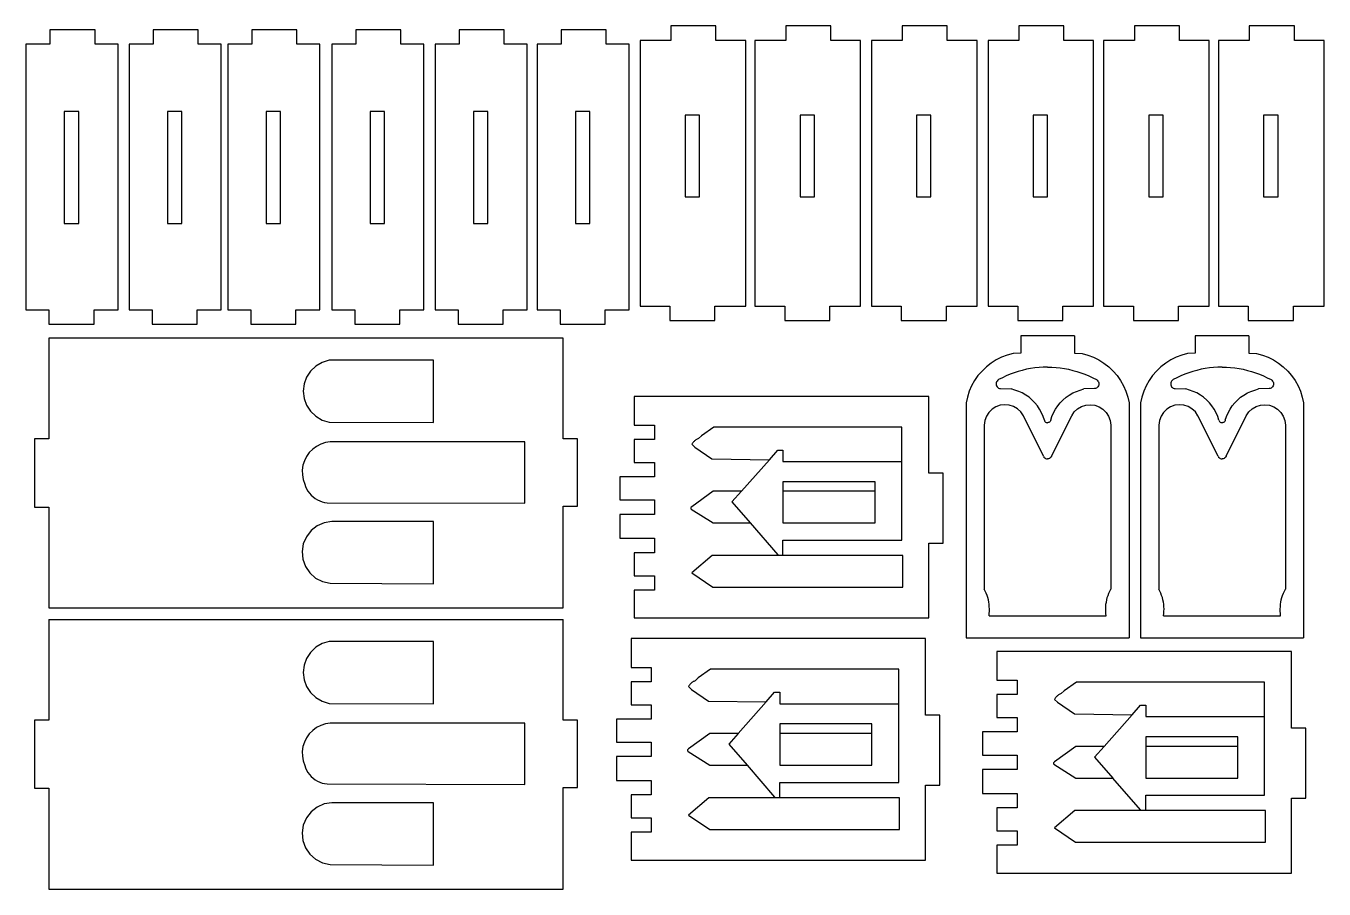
# Model space of a CAD drawing. Extents: x -3998 to 3998, y -3549 to 3549.
# Drawn here: x -3962 to -2608, y 145 to 1045 of the extents above; entities that cross this region are included whole.
import ezdxf

# ---------------------------------------------------------------- set-up
doc = ezdxf.new("R2010")
doc.units = 0
doc.header["$MEASUREMENT"] = 0
doc.layers.get('0').update_dxf_attribs({"linetype": 'CONTINUOUS'})

msp = doc.modelspace()

# ---------------------------------------------------------------- linework, layer by layer
for p, q in [((-3242.3, 1044.9), (-3289.3, 1044.9)), ((-3289.3, 1044.9), (-3289.3, 1029.9)), ((-3242.3, 1029.9), (-3242.3, 1044.9)), ((-3122.6, 1044.9), (-3169.6, 1044.9)), ((-3169.6, 1044.9), (-3169.6, 1029.9)), ((-3122.6, 1029.9), (-3122.6, 1044.9)), ((-3001.1, 1044.9), (-3048.1, 1044.9)), ((-3048.1, 1044.9), (-3048.1, 1029.9)), ((-3001.1, 1029.9), (-3001.1, 1044.9)), ((-2879.6, 1044.9), (-2926.6, 1044.9)), ((-2926.6, 1044.9), (-2926.6, 1029.9)), ((-2879.6, 1029.9), (-2879.6, 1044.9)), ((-2759.1, 1044.9), (-2806.1, 1044.9)), ((-2806.1, 1044.9), (-2806.1, 1029.9)), ((-2759.1, 1029.9), (-2759.1, 1044.9)), ((-2639.3, 1044.9), (-2686.3, 1044.9)), ((-2686.3, 1044.9), (-2686.3, 1029.9)), ((-2639.3, 1029.9), (-2639.3, 1044.9)), ((-3936.6, 1040.9), (-3936.6, 1025.9)), ((-3889.6, 1040.9), (-3936.6, 1040.9)), ((-3889.6, 1025.9), (-3889.6, 1040.9)), ((-3829.1, 1040.9), (-3829.1, 1025.9)), ((-3782.1, 1040.9), (-3829.1, 1040.9)), ((-3782.1, 1025.9), (-3782.1, 1040.9)), ((-3726.1, 1040.9), (-3726.1, 1025.9)), ((-3679.1, 1040.9), (-3726.1, 1040.9)), ((-3679.1, 1025.9), (-3679.1, 1040.9)), ((-3617.8, 1040.9), (-3617.8, 1025.9)), ((-3570.8, 1040.9), (-3617.8, 1040.9)), ((-3570.8, 1025.9), (-3570.8, 1040.9)), ((-3510.1, 1040.9), (-3510.1, 1025.9)), ((-3463.1, 1040.9), (-3510.1, 1040.9)), ((-3463.1, 1025.9), (-3463.1, 1040.9)), ((-3403.8, 1040.9), (-3403.8, 1025.9)), ((-3356.8, 1040.9), (-3403.8, 1040.9)), ((-3356.8, 1025.9), (-3356.8, 1040.9)), ((-3321.3, 1029.9), (-3321.3, 752.9)), ((-3289.3, 1029.9), (-3321.3, 1029.9)), ((-3211.3, 1029.9), (-3242.3, 1029.9)), ((-3211.3, 752.9), (-3211.3, 1029.9)), ((-3201.6, 1029.9), (-3201.6, 752.9)), ((-3169.6, 1029.9), (-3201.6, 1029.9)), ((-3091.6, 1029.9), (-3122.6, 1029.9)), ((-3091.6, 752.9), (-3091.6, 1029.9)), ((-3080.1, 1029.9), (-3080.1, 752.9)), ((-3048.1, 1029.9), (-3080.1, 1029.9)), ((-2970.1, 1029.9), (-3001.1, 1029.9)), ((-2970.1, 752.9), (-2970.1, 1029.9)), ((-2958.6, 1029.9), (-2958.6, 752.9)), ((-2926.6, 1029.9), (-2958.6, 1029.9)), ((-2848.6, 1029.9), (-2879.6, 1029.9)), ((-2848.6, 752.9), (-2848.6, 1029.9)), ((-2838.1, 1029.9), (-2838.1, 752.9)), ((-2806.1, 1029.9), (-2838.1, 1029.9)), ((-2728.1, 1029.9), (-2759.1, 1029.9)), ((-2728.1, 752.9), (-2728.1, 1029.9)), ((-2718.3, 1029.9), (-2718.3, 752.9)), ((-2686.3, 1029.9), (-2718.3, 1029.9)), ((-2608.3, 1029.9), (-2639.3, 1029.9)), ((-2608.3, 752.9), (-2608.3, 1029.9)), ((-3961.6, 1025.9), (-3961.6, 748.9)), ((-3936.6, 1025.9), (-3961.6, 1025.9)), ((-3865.6, 1025.9), (-3889.6, 1025.9)), ((-3865.6, 748.9), (-3865.6, 1025.9)), ((-3854.1, 1025.9), (-3854.1, 748.9)), ((-3829.1, 1025.9), (-3854.1, 1025.9)), ((-3758.1, 1025.9), (-3782.1, 1025.9)), ((-3758.1, 748.9), (-3758.1, 1025.9)), ((-3751.1, 1025.9), (-3751.1, 748.9)), ((-3726.1, 1025.9), (-3751.1, 1025.9)), ((-3655.1, 1025.9), (-3679.1, 1025.9)), ((-3655.1, 748.9), (-3655.1, 1025.9)), ((-3642.8, 1025.9), (-3642.8, 748.9)), ((-3617.8, 1025.9), (-3642.8, 1025.9)), ((-3546.8, 1025.9), (-3570.8, 1025.9)), ((-3546.8, 748.9), (-3546.8, 1025.9)), ((-3535.1, 1025.9), (-3535.1, 748.9)), ((-3510.1, 1025.9), (-3535.1, 1025.9)), ((-3439.1, 1025.9), (-3463.1, 1025.9)), ((-3439.1, 748.9), (-3439.1, 1025.9)), ((-3428.8, 1025.9), (-3428.8, 748.9)), ((-3403.8, 1025.9), (-3428.8, 1025.9)), ((-3332.8, 1025.9), (-3356.8, 1025.9)), ((-3332.8, 748.9), (-3332.8, 1025.9)), ((-3906.6, 955.9), (-3921.6, 955.9)), ((-3921.6, 955.9), (-3921.6, 838.9)), ((-3906.6, 838.9), (-3906.6, 955.9)), ((-3799.1, 955.9), (-3814.1, 955.9)), ((-3814.1, 955.9), (-3814.1, 838.9)), ((-3799.1, 838.9), (-3799.1, 955.9)), ((-3696.1, 955.9), (-3711.1, 955.9)), ((-3711.1, 955.9), (-3711.1, 838.9)), ((-3696.1, 838.9), (-3696.1, 955.9)), ((-3587.8, 955.9), (-3602.8, 955.9)), ((-3602.8, 955.9), (-3602.8, 838.9)), ((-3587.8, 838.9), (-3587.8, 955.9)), ((-3480.1, 955.9), (-3495.1, 955.9)), ((-3495.1, 955.9), (-3495.1, 838.9)), ((-3480.1, 838.9), (-3480.1, 955.9)), ((-3373.8, 955.9), (-3388.8, 955.9)), ((-3388.8, 955.9), (-3388.8, 838.9)), ((-3373.8, 838.9), (-3373.8, 955.9)), ((-3274.3, 951.9), (-3274.3, 866.9)), ((-3259.3, 951.9), (-3274.3, 951.9)), ((-3259.3, 866.9), (-3259.3, 951.9)), ((-3154.6, 951.9), (-3154.6, 866.9)), ((-3139.6, 951.9), (-3154.6, 951.9)), ((-3139.6, 866.9), (-3139.6, 951.9)), ((-3033.1, 951.9), (-3033.1, 866.9)), ((-3018.1, 951.9), (-3033.1, 951.9)), ((-3018.1, 866.9), (-3018.1, 951.9)), ((-2911.6, 951.9), (-2911.6, 866.9)), ((-2896.6, 951.9), (-2911.6, 951.9)), ((-2896.6, 866.9), (-2896.6, 951.9)), ((-2791.1, 951.9), (-2791.1, 866.9)), ((-2776.1, 951.9), (-2791.1, 951.9)), ((-2776.1, 866.9), (-2776.1, 951.9)), ((-2671.3, 951.9), (-2671.3, 866.9)), ((-2656.3, 951.9), (-2671.3, 951.9)), ((-2656.3, 866.9), (-2656.3, 951.9)), ((-3274.3, 866.9), (-3259.3, 866.9)), ((-3154.6, 866.9), (-3139.6, 866.9)), ((-3033.1, 866.9), (-3018.1, 866.9)), ((-2911.6, 866.9), (-2896.6, 866.9)), ((-2791.1, 866.9), (-2776.1, 866.9)), ((-2671.3, 866.9), (-2656.3, 866.9)), ((-3921.6, 838.9), (-3906.6, 838.9)), ((-3814.1, 838.9), (-3799.1, 838.9)), ((-3711.1, 838.9), (-3696.1, 838.9)), ((-3602.8, 838.9), (-3587.8, 838.9)), ((-3495.1, 838.9), (-3480.1, 838.9)), ((-3388.8, 838.9), (-3373.8, 838.9)), ((-3961.6, 748.9), (-3937.6, 748.9)), ((-3937.6, 748.9), (-3937.6, 733.9)), ((-3890.6, 733.9), (-3890.6, 748.9)), ((-3890.6, 748.9), (-3865.6, 748.9)), ((-3854.1, 748.9), (-3830.1, 748.9)), ((-3830.1, 748.9), (-3830.1, 733.9)), ((-3783.1, 733.9), (-3783.1, 748.9)), ((-3783.1, 748.9), (-3758.1, 748.9)), ((-3751.1, 748.9), (-3727.1, 748.9)), ((-3727.1, 748.9), (-3727.1, 733.9)), ((-3680.1, 733.9), (-3680.1, 748.9)), ((-3680.1, 748.9), (-3655.1, 748.9)), ((-3642.8, 748.9), (-3618.8, 748.9)), ((-3618.8, 748.9), (-3618.8, 733.9)), ((-3571.8, 733.9), (-3571.8, 748.9)), ((-3571.8, 748.9), (-3546.8, 748.9)), ((-3535.1, 748.9), (-3511.1, 748.9)), ((-3511.1, 748.9), (-3511.1, 733.9)), ((-3464.1, 733.9), (-3464.1, 748.9)), ((-3464.1, 748.9), (-3439.1, 748.9)), ((-3428.8, 748.9), (-3404.8, 748.9)), ((-3404.8, 748.9), (-3404.8, 733.9)), ((-3357.8, 733.9), (-3357.8, 748.9)), ((-3357.8, 748.9), (-3332.8, 748.9)), ((-3321.3, 752.9), (-3290.3, 752.9)), ((-3290.3, 752.9), (-3290.3, 737.9)), ((-3243.3, 752.9), (-3211.3, 752.9)), ((-3243.3, 737.9), (-3243.3, 752.9)), ((-3201.6, 752.9), (-3170.6, 752.9)), ((-3170.6, 752.9), (-3170.6, 737.9)), ((-3123.6, 752.9), (-3091.6, 752.9)), ((-3123.6, 737.9), (-3123.6, 752.9)), ((-3080.1, 752.9), (-3049.1, 752.9)), ((-3049.1, 752.9), (-3049.1, 737.9)), ((-3002.1, 752.9), (-2970.1, 752.9)), ((-3002.1, 737.9), (-3002.1, 752.9)), ((-2958.6, 752.9), (-2927.6, 752.9)), ((-2927.6, 752.9), (-2927.6, 737.9)), ((-2880.6, 752.9), (-2848.6, 752.9)), ((-2880.6, 737.9), (-2880.6, 752.9)), ((-2838.1, 752.9), (-2807.1, 752.9)), ((-2807.1, 752.9), (-2807.1, 737.9)), ((-2760.1, 752.9), (-2728.1, 752.9)), ((-2760.1, 737.9), (-2760.1, 752.9)), ((-2718.3, 752.9), (-2687.3, 752.9)), ((-2687.3, 752.9), (-2687.3, 737.9)), ((-2640.3, 752.9), (-2608.3, 752.9)), ((-2640.3, 737.9), (-2640.3, 752.9)), ((-3937.6, 733.9), (-3890.6, 733.9)), ((-3830.1, 733.9), (-3783.1, 733.9)), ((-3727.1, 733.9), (-3680.1, 733.9)), ((-3618.8, 733.9), (-3571.8, 733.9)), ((-3511.1, 733.9), (-3464.1, 733.9)), ((-3404.8, 733.9), (-3357.8, 733.9)), ((-3290.3, 737.9), (-3243.3, 737.9)), ((-3170.6, 737.9), (-3123.6, 737.9)), ((-3049.1, 737.9), (-3002.1, 737.9)), ((-2927.6, 737.9), (-2880.6, 737.9)), ((-2807.1, 737.9), (-2760.1, 737.9)), ((-2687.3, 737.9), (-2640.3, 737.9)), ((-3937.6, 719.4), (-3937.6, 614.4)), ((-3401.6, 719.4), (-3937.6, 719.4)), ((-3401.6, 614.4), (-3401.6, 719.4)), ((-2924.6, 721.9), (-2924.6, 703.9)), ((-2868.6, 721.9), (-2924.6, 721.9)), ((-2868.6, 721.9), (-2868.6, 703.9)), ((-2742.6, 721.9), (-2742.6, 703.9)), ((-2686.6, 721.9), (-2742.6, 721.9)), ((-2686.6, 721.9), (-2686.6, 703.9)), ((-2924.6, 703.9), (-2932.6, 703.5)), ((-2868.6, 703.9), (-2860.6, 703.5)), ((-2742.6, 703.9), (-2750.6, 703.5)), ((-2686.6, 703.9), (-2678.6, 703.5)), ((-3659.4, 690.4), (-3664.9, 685.2)), ((-3652.9, 694.2), (-3659.4, 690.4)), ((-3645.6, 696.4), (-3652.9, 694.2)), ((-3536.6, 696.4), (-3645.6, 696.4)), ((-3536.6, 631.4), (-3536.6, 696.4)), ((-2955.4, 693.4), (-2960.4, 689.5)), ((-2950.1, 696.8), (-2955.4, 693.4)), ((-2944.5, 699.6), (-2950.1, 696.8)), ((-2938.6, 701.8), (-2944.5, 699.6)), ((-2932.6, 703.5), (-2938.6, 701.8)), ((-2860.6, 703.5), (-2854.6, 701.8)), ((-2854.6, 701.8), (-2848.7, 699.6)), ((-2848.7, 699.6), (-2843.1, 696.8)), ((-2843.1, 696.8), (-2837.8, 693.4)), ((-2837.8, 693.4), (-2832.8, 689.5)), ((-2773.4, 693.4), (-2778.4, 689.5)), ((-2768.1, 696.8), (-2773.4, 693.4)), ((-2762.5, 699.6), (-2768.1, 696.8)), ((-2756.6, 701.8), (-2762.5, 699.6)), ((-2750.6, 703.5), (-2756.6, 701.8)), ((-2678.6, 703.5), (-2672.6, 701.8)), ((-2672.6, 701.8), (-2666.7, 699.6)), ((-2666.7, 699.6), (-2661.1, 696.8)), ((-2661.1, 696.8), (-2655.8, 693.4)), ((-2655.8, 693.4), (-2650.8, 689.5)), ((-3669.1, 678.8), (-3671.6, 671.7)), ((-3664.9, 685.2), (-3669.1, 678.8)), ((-2969.1, 680.4), (-2972.7, 675.3)), ((-2964.9, 685.2), (-2969.1, 680.4)), ((-2960.4, 689.5), (-2964.9, 685.2)), ((-2943.7, 678.2), (-2947.6, 676.2)), ((-2939.7, 680.1), (-2943.7, 678.2)), ((-2935.6, 681.8), (-2939.7, 680.1)), ((-2931.4, 683.4), (-2935.6, 681.8)), ((-2927.2, 684.8), (-2931.4, 683.4)), ((-2922.9, 685.9), (-2927.2, 684.8)), ((-2918.6, 687), (-2922.9, 685.9)), ((-2914.3, 687.8), (-2918.6, 687)), ((-2909.9, 688.4), (-2914.3, 687.8)), ((-2905.5, 688.9), (-2909.9, 688.4)), ((-2901, 689.2), (-2905.5, 688.9)), ((-2896.6, 689.3), (-2901, 689.2)), ((-2896.6, 689.3), (-2892.2, 689.2)), ((-2892.2, 689.2), (-2887.7, 688.9)), ((-2887.7, 688.9), (-2883.3, 688.4)), ((-2883.3, 688.4), (-2878.9, 687.8)), ((-2878.9, 687.8), (-2874.6, 687)), ((-2874.6, 687), (-2870.3, 685.9)), ((-2870.3, 685.9), (-2866, 684.8)), ((-2866, 684.8), (-2861.8, 683.4)), ((-2861.8, 683.4), (-2857.6, 681.8)), ((-2857.6, 681.8), (-2853.5, 680.1)), ((-2853.5, 680.1), (-2849.5, 678.2)), ((-2849.5, 678.2), (-2845.6, 676.2)), ((-2832.8, 689.5), (-2828.2, 685.2)), ((-2828.2, 685.2), (-2824.1, 680.4)), ((-2824.1, 680.4), (-2820.5, 675.3)), ((-2787.1, 680.4), (-2790.7, 675.3)), ((-2782.9, 685.2), (-2787.1, 680.4)), ((-2778.4, 689.5), (-2782.9, 685.2)), ((-2761.7, 678.2), (-2765.6, 676.2)), ((-2757.7, 680.1), (-2761.7, 678.2)), ((-2753.6, 681.8), (-2757.7, 680.1)), ((-2749.4, 683.4), (-2753.6, 681.8)), ((-2745.2, 684.8), (-2749.4, 683.4)), ((-2740.9, 685.9), (-2745.2, 684.8)), ((-2736.6, 687), (-2740.9, 685.9)), ((-2732.3, 687.8), (-2736.6, 687)), ((-2727.9, 688.4), (-2732.3, 687.8)), ((-2723.5, 688.9), (-2727.9, 688.4)), ((-2719, 689.2), (-2723.5, 688.9)), ((-2714.6, 689.3), (-2719, 689.2)), ((-2714.6, 689.3), (-2710.2, 689.2)), ((-2710.2, 689.2), (-2705.7, 688.9)), ((-2705.7, 688.9), (-2701.3, 688.4)), ((-2701.3, 688.4), (-2696.9, 687.8)), ((-2696.9, 687.8), (-2692.6, 687)), ((-2692.6, 687), (-2688.3, 685.9)), ((-2688.3, 685.9), (-2684, 684.8)), ((-2684, 684.8), (-2679.8, 683.4)), ((-2679.8, 683.4), (-2675.6, 681.8)), ((-2675.6, 681.8), (-2671.5, 680.1)), ((-2671.5, 680.1), (-2667.5, 678.2)), ((-2667.5, 678.2), (-2663.6, 676.2)), ((-2650.8, 689.5), (-2646.2, 685.2)), ((-2646.2, 685.2), (-2642.1, 680.4)), ((-2642.1, 680.4), (-2638.5, 675.3)), ((-3671.6, 671.7), (-3672.5, 664.2)), ((-3672.5, 664.2), (-3671.6, 656.6)), ((-2978.3, 664.1), (-2980.2, 658.1)), ((-2975.8, 669.8), (-2978.3, 664.1)), ((-2972.7, 675.3), (-2975.8, 669.8)), ((-2950.1, 672.9), (-2950.2, 671.9)), ((-2950.2, 671.9), (-2950.1, 670.8)), ((-2949.7, 673.9), (-2950.1, 672.9)), ((-2950.1, 670.8), (-2949.7, 669.8)), ((-2949.2, 674.8), (-2949.7, 673.9)), ((-2949.7, 669.8), (-2949.2, 668.9)), ((-2948.5, 675.6), (-2949.2, 674.8)), ((-2949.2, 668.9), (-2948.5, 668.1)), ((-2947.6, 676.2), (-2948.5, 675.6)), ((-2948.5, 668.1), (-2947.6, 667.5)), ((-2947.6, 667.5), (-2946.6, 667.1)), ((-2946.6, 667.1), (-2945.6, 666.9)), ((-2945.6, 666.9), (-2934.6, 666.5)), ((-2930.6, 665.4), (-2934.6, 666.5)), ((-2926.7, 664), (-2930.6, 665.4)), ((-2922.9, 662.3), (-2926.7, 664)), ((-2870.3, 662.3), (-2866.5, 664)), ((-2866.5, 664), (-2862.6, 665.4)), ((-2862.6, 665.4), (-2858.6, 666.5)), ((-2847.6, 666.9), (-2858.6, 666.5)), ((-2846.6, 667.1), (-2847.6, 666.9)), ((-2845.6, 667.5), (-2846.6, 667.1)), ((-2845.6, 676.2), (-2844.7, 675.6)), ((-2844.7, 668.1), (-2845.6, 667.5)), ((-2844.7, 675.6), (-2844, 674.8)), ((-2844, 668.9), (-2844.7, 668.1)), ((-2844, 674.8), (-2843.5, 673.9)), ((-2843.5, 669.8), (-2844, 668.9)), ((-2843.5, 673.9), (-2843.1, 672.9)), ((-2843.1, 670.8), (-2843.5, 669.8)), ((-2843.1, 672.9), (-2843, 671.9)), ((-2843, 671.9), (-2843.1, 670.8)), ((-2820.5, 675.3), (-2817.4, 669.8)), ((-2817.4, 669.8), (-2814.9, 664.1)), ((-2814.9, 664.1), (-2813, 658.1)), ((-2796.3, 664.1), (-2798.2, 658.1)), ((-2793.8, 669.8), (-2796.3, 664.1)), ((-2790.7, 675.3), (-2793.8, 669.8)), ((-2768.1, 672.9), (-2768.2, 671.9)), ((-2768.2, 671.9), (-2768.1, 670.8)), ((-2767.7, 673.9), (-2768.1, 672.9)), ((-2768.1, 670.8), (-2767.7, 669.8)), ((-2767.2, 674.8), (-2767.7, 673.9)), ((-2767.7, 669.8), (-2767.2, 668.9)), ((-2766.5, 675.6), (-2767.2, 674.8)), ((-2767.2, 668.9), (-2766.5, 668.1)), ((-2765.6, 676.2), (-2766.5, 675.6)), ((-2766.5, 668.1), (-2765.6, 667.5)), ((-2765.6, 667.5), (-2764.6, 667.1)), ((-2764.6, 667.1), (-2763.6, 666.9)), ((-2763.6, 666.9), (-2752.6, 666.5)), ((-2748.6, 665.4), (-2752.6, 666.5)), ((-2744.7, 664), (-2748.6, 665.4)), ((-2740.9, 662.3), (-2744.7, 664)), ((-2688.3, 662.3), (-2684.5, 664)), ((-2684.5, 664), (-2680.6, 665.4)), ((-2680.6, 665.4), (-2676.6, 666.5)), ((-2665.6, 666.9), (-2676.6, 666.5)), ((-2664.6, 667.1), (-2665.6, 666.9)), ((-2663.6, 667.5), (-2664.6, 667.1)), ((-2663.6, 676.2), (-2662.7, 675.6)), ((-2662.7, 668.1), (-2663.6, 667.5)), ((-2662.7, 675.6), (-2662, 674.8)), ((-2662, 668.9), (-2662.7, 668.1)), ((-2662, 674.8), (-2661.5, 673.9)), ((-2661.5, 669.8), (-2662, 668.9)), ((-2661.5, 673.9), (-2661.1, 672.9)), ((-2661.1, 670.8), (-2661.5, 669.8)), ((-2661.1, 672.9), (-2661, 671.9)), ((-2661, 671.9), (-2661.1, 670.8)), ((-2638.5, 675.3), (-2635.4, 669.8)), ((-2635.4, 669.8), (-2632.9, 664.1)), ((-2632.9, 664.1), (-2631, 658.1)), ((-3671.6, 656.6), (-3669.1, 649.5)), ((-3327.4, 658.8), (-3327.4, 628.8)), ((-3020.4, 658.8), (-3327.4, 658.8)), ((-3020.4, 578.8), (-3020.4, 658.8)), ((-2980.2, 658.1), (-2981.6, 651.9)), ((-2981.6, 651.9), (-2981.6, 406.9)), ((-2941.3, 650.1), (-2946, 649.5)), ((-2936.5, 649.6), (-2941.3, 650.1)), ((-2932, 648.2), (-2936.5, 649.6)), ((-2919.3, 660.2), (-2922.9, 662.3)), ((-2915.9, 657.8), (-2919.3, 660.2)), ((-2912.7, 655), (-2915.9, 657.8)), ((-2909.8, 652.1), (-2912.7, 655)), ((-2907.2, 648.8), (-2909.8, 652.1)), ((-2886, 648.8), (-2883.4, 652.1)), ((-2883.4, 652.1), (-2880.5, 655)), ((-2880.5, 655), (-2877.3, 657.8)), ((-2877.3, 657.8), (-2873.9, 660.2)), ((-2873.9, 660.2), (-2870.3, 662.3)), ((-2861.2, 648.2), (-2856.7, 649.6)), ((-2856.7, 649.6), (-2851.9, 650.1)), ((-2851.9, 650.1), (-2847.2, 649.5)), ((-2813, 658.1), (-2811.6, 651.9)), ((-2811.6, 651.9), (-2811.6, 406.9)), ((-2798.2, 658.1), (-2799.6, 651.9)), ((-2799.6, 651.9), (-2799.6, 406.9)), ((-2759.3, 650.1), (-2764, 649.5)), ((-2754.5, 649.6), (-2759.3, 650.1)), ((-2750, 648.2), (-2754.5, 649.6)), ((-2737.3, 660.2), (-2740.9, 662.3)), ((-2733.9, 657.8), (-2737.3, 660.2)), ((-2730.7, 655), (-2733.9, 657.8)), ((-2727.8, 652.1), (-2730.7, 655)), ((-2725.2, 648.8), (-2727.8, 652.1)), ((-2704, 648.8), (-2701.4, 652.1)), ((-2701.4, 652.1), (-2698.5, 655)), ((-2698.5, 655), (-2695.3, 657.8)), ((-2695.3, 657.8), (-2691.9, 660.2)), ((-2691.9, 660.2), (-2688.3, 662.3)), ((-2679.2, 648.2), (-2674.7, 649.6)), ((-2674.7, 649.6), (-2669.9, 650.1)), ((-2669.9, 650.1), (-2665.2, 649.5)), ((-2631, 658.1), (-2629.6, 651.9)), ((-2629.6, 651.9), (-2629.6, 406.9)), ((-3669.1, 649.5), (-3664.9, 643.2)), ((-3664.9, 643.2), (-3659.4, 638)), ((-3659.4, 638), (-3652.8, 634.1)), ((-2960.3, 638.1), (-2962, 633.6)), ((-2957.8, 642.1), (-2960.3, 638.1)), ((-2954.4, 645.4), (-2957.8, 642.1)), ((-2950.4, 647.9), (-2954.4, 645.4)), ((-2946, 649.5), (-2950.4, 647.9)), ((-2928, 645.8), (-2932, 648.2)), ((-2924.5, 642.6), (-2928, 645.8)), ((-2921.8, 638.6), (-2924.5, 642.6)), ((-2900.8, 596.3), (-2921.8, 638.6)), ((-2904.9, 645.4), (-2907.2, 648.8)), ((-2902.9, 641.7), (-2904.9, 645.4)), ((-2901.2, 637.9), (-2902.9, 641.7)), ((-2899.9, 633.9), (-2901.2, 637.9)), ((-2893.3, 633.9), (-2892, 637.9)), ((-2892.4, 596.3), (-2871.4, 638.6)), ((-2892, 637.9), (-2890.3, 641.7)), ((-2890.3, 641.7), (-2888.3, 645.4)), ((-2888.3, 645.4), (-2886, 648.8)), ((-2871.4, 638.6), (-2868.7, 642.6)), ((-2868.7, 642.6), (-2865.2, 645.8)), ((-2865.2, 645.8), (-2861.2, 648.2)), ((-2847.2, 649.5), (-2842.8, 647.9)), ((-2842.8, 647.9), (-2838.8, 645.4)), ((-2838.8, 645.4), (-2835.4, 642.1)), ((-2835.4, 642.1), (-2832.9, 638.1)), ((-2832.9, 638.1), (-2831.2, 633.6)), ((-2778.3, 638.1), (-2780, 633.6)), ((-2775.8, 642.1), (-2778.3, 638.1)), ((-2772.4, 645.4), (-2775.8, 642.1)), ((-2768.4, 647.9), (-2772.4, 645.4)), ((-2764, 649.5), (-2768.4, 647.9)), ((-2746, 645.8), (-2750, 648.2)), ((-2742.5, 642.6), (-2746, 645.8)), ((-2739.8, 638.6), (-2742.5, 642.6)), ((-2718.8, 596.3), (-2739.8, 638.6)), ((-2722.9, 645.4), (-2725.2, 648.8)), ((-2720.9, 641.7), (-2722.9, 645.4)), ((-2719.2, 637.9), (-2720.9, 641.7)), ((-2717.9, 633.9), (-2719.2, 637.9)), ((-2711.3, 633.9), (-2710, 637.9)), ((-2710.4, 596.3), (-2689.4, 638.6)), ((-2710, 637.9), (-2708.3, 641.7)), ((-2708.3, 641.7), (-2706.3, 645.4)), ((-2706.3, 645.4), (-2704, 648.8)), ((-2689.4, 638.6), (-2686.7, 642.6)), ((-2686.7, 642.6), (-2683.2, 645.8)), ((-2683.2, 645.8), (-2679.2, 648.2)), ((-2665.2, 649.5), (-2660.8, 647.9)), ((-2660.8, 647.9), (-2656.8, 645.4)), ((-2656.8, 645.4), (-2653.4, 642.1)), ((-2653.4, 642.1), (-2650.9, 638.1)), ((-2650.9, 638.1), (-2649.2, 633.6)), ((-3652.8, 634.1), (-3645.6, 631.9)), ((-3645.6, 631.9), (-3536.6, 631.4)), ((-3327.4, 628.8), (-3306.4, 628.8)), ((-3306.4, 628.8), (-3306.4, 613.8)), ((-3244.4, 626.8), (-3257.4, 617.8)), ((-3048.4, 626.8), (-3244.4, 626.8)), ((-3048.4, 590.8), (-3048.4, 626.8)), ((-2962, 633.6), (-2962.6, 628.9)), ((-2962.6, 628.9), (-2962.6, 457.9)), ((-2899.9, 633.9), (-2899.7, 633.2)), ((-2899.7, 633.2), (-2899.3, 632.5)), ((-2899.3, 632.5), (-2898.8, 632)), ((-2898.8, 632), (-2898.1, 631.6)), ((-2898.1, 631.6), (-2897.4, 631.4)), ((-2897.4, 631.4), (-2896.6, 631.3)), ((-2895.8, 631.4), (-2896.6, 631.3)), ((-2895.1, 631.6), (-2895.8, 631.4)), ((-2894.4, 632), (-2895.1, 631.6)), ((-2893.9, 632.5), (-2894.4, 632)), ((-2893.5, 633.2), (-2893.9, 632.5)), ((-2893.3, 633.9), (-2893.5, 633.2)), ((-2831.2, 633.6), (-2830.6, 628.9)), ((-2830.6, 628.9), (-2830.6, 457.9)), ((-2780, 633.6), (-2780.6, 628.9)), ((-2780.6, 628.9), (-2780.6, 457.9)), ((-2717.9, 633.9), (-2717.7, 633.2)), ((-2717.7, 633.2), (-2717.3, 632.5)), ((-2717.3, 632.5), (-2716.8, 632)), ((-2716.8, 632), (-2716.1, 631.6)), ((-2716.1, 631.6), (-2715.4, 631.4)), ((-2715.4, 631.4), (-2714.6, 631.3)), ((-2713.8, 631.4), (-2714.6, 631.3)), ((-2713.1, 631.6), (-2713.8, 631.4)), ((-2712.4, 632), (-2713.1, 631.6)), ((-2711.9, 632.5), (-2712.4, 632)), ((-2711.5, 633.2), (-2711.9, 632.5)), ((-2711.3, 633.9), (-2711.5, 633.2)), ((-2649.2, 633.6), (-2648.6, 628.9)), ((-2648.6, 628.9), (-2648.6, 457.9)), ((-3952.6, 614.4), (-3952.6, 543.4)), ((-3937.6, 614.4), (-3952.6, 614.4)), ((-3654.2, 609), (-3658.7, 606.7)), ((-3649.5, 610.6), (-3654.2, 609)), ((-3644.6, 611.4), (-3649.5, 610.6)), ((-3441.6, 611.4), (-3644.6, 611.4)), ((-3441.6, 547.4), (-3441.6, 611.4)), ((-3386.6, 614.4), (-3401.6, 614.4)), ((-3386.6, 544.4), (-3386.6, 614.4)), ((-3327.4, 613.8), (-3327.4, 589.8)), ((-3306.4, 613.8), (-3327.4, 613.8)), ((-3267, 609.4), (-3267.4, 608.8)), ((-3266.6, 610.1), (-3267, 609.4)), ((-3266.1, 610.7), (-3266.6, 610.1)), ((-3265.6, 611.3), (-3266.1, 610.7)), ((-3265.1, 611.9), (-3265.6, 611.3)), ((-3264.5, 612.4), (-3265.1, 611.9)), ((-3263.9, 612.9), (-3264.5, 612.4)), ((-3263.2, 613.4), (-3263.9, 612.9)), ((-3262.6, 613.8), (-3263.2, 613.4)), ((-3261.9, 614.2), (-3262.6, 613.8)), ((-3261.1, 614.5), (-3261.9, 614.2)), ((-3260.4, 614.8), (-3261.1, 614.5)), ((-3257.4, 617.8), (-3260.4, 614.8)), ((-3669.1, 596.1), (-3671.3, 591.7)), ((-3666.2, 600.2), (-3669.1, 596.1)), ((-3662.7, 603.8), (-3666.2, 600.2)), ((-3658.7, 606.7), (-3662.7, 603.8)), ((-3267.4, 608.8), (-3264.4, 605.8)), ((-3264.4, 605.8), (-3246.5, 593.6)), ((-3186.5, 592.8), (-3177.6, 602.8)), ((-3177.6, 602.8), (-3172.4, 602.8)), ((-3172.4, 602.8), (-3172.4, 590.8)), ((-2900.8, 596.3), (-2900.3, 595.4)), ((-2892.4, 596.3), (-2892.9, 595.4)), ((-2718.8, 596.3), (-2718.3, 595.4)), ((-2710.4, 596.3), (-2710.9, 595.4)), ((-3672.8, 586.9), (-3673.5, 582)), ((-3673.5, 582), (-3673.4, 577)), ((-3671.3, 591.7), (-3672.8, 586.9)), ((-3327.4, 589.8), (-3306.4, 589.8)), ((-3306.4, 589.8), (-3306.4, 574.8)), ((-3246.5, 593.6), (-3186.5, 592.8)), ((-3186.5, 592.8), (-3215.8, 559.8)), ((-3172.4, 590.8), (-3048.4, 590.8)), ((-3048.4, 508.8), (-3048.4, 590.8)), ((-2900.3, 595.4), (-2899.5, 594.6)), ((-2899.5, 594.6), (-2898.6, 594.1)), ((-2898.6, 594.1), (-2897.6, 593.7)), ((-2897.6, 593.7), (-2896.6, 593.5)), ((-2895.5, 593.7), (-2896.6, 593.5)), ((-2894.6, 594.1), (-2895.5, 593.7)), ((-2893.7, 594.6), (-2894.6, 594.1)), ((-2892.9, 595.4), (-2893.7, 594.6)), ((-2718.3, 595.4), (-2717.5, 594.6)), ((-2717.5, 594.6), (-2716.6, 594.1)), ((-2716.6, 594.1), (-2715.6, 593.7)), ((-2715.6, 593.7), (-2714.6, 593.5)), ((-2713.5, 593.7), (-2714.6, 593.5)), ((-2712.6, 594.1), (-2713.5, 593.7)), ((-2711.7, 594.6), (-2712.6, 594.1)), ((-2710.9, 595.4), (-2711.7, 594.6)), ((-3673.4, 577), (-3672.6, 572.1)), ((-3672.6, 572.1), (-3671, 567.3)), ((-3342.4, 574.8), (-3342.4, 550.8)), ((-3306.4, 574.8), (-3342.4, 574.8)), ((-3172.4, 569.8), (-3172.4, 559.8)), ((-3076.4, 569.8), (-3172.4, 569.8)), ((-3076.4, 559.8), (-3076.4, 569.8)), ((-3005.4, 578.8), (-3020.4, 578.8)), ((-3005.4, 505.8), (-3005.4, 578.8)), ((-3671, 567.3), (-3670.1, 564.8)), ((-3670.1, 564.8), (-3669, 562.4)), ((-3669, 562.4), (-3667.6, 560)), ((-3667.6, 560), (-3666, 557.9)), ((-3666, 557.9), (-3664.2, 555.9)), ((-3664.2, 555.9), (-3662.3, 554)), ((-3245.1, 559.8), (-3267.4, 543.8)), ((-3215.8, 559.8), (-3245.1, 559.8)), ((-3215.8, 559.8), (-3225.6, 548.7)), ((-3076.4, 559.8), (-3172.4, 559.8)), ((-3172.4, 559.8), (-3172.4, 526.8)), ((-3076.4, 526.8), (-3076.4, 559.8)), ((-3952.6, 543.4), (-3937.6, 543.4)), ((-3937.6, 543.4), (-3937.6, 438.4)), ((-3662.3, 554), (-3660.1, 552.4)), ((-3660.1, 552.4), (-3657.8, 551)), ((-3657.8, 551), (-3655.4, 549.9)), ((-3655.4, 549.9), (-3652.9, 549)), ((-3652.9, 549), (-3650.3, 548.3)), ((-3650.3, 548.3), (-3647.6, 547.9)), ((-3647.6, 547.9), (-3441.6, 547.4)), ((-3401.6, 544.4), (-3386.6, 544.4)), ((-3401.6, 438.4), (-3401.6, 544.4)), ((-3342.4, 550.8), (-3306.4, 550.8)), ((-3306.4, 550.8), (-3306.4, 535.8)), ((-3267.4, 543.8), (-3268.4, 542.8)), ((-3268.4, 542.8), (-3268.4, 541.8)), ((-3268.4, 541.8), (-3268, 541.2)), ((-3225.6, 548.7), (-3206.5, 526.8)), ((-3642.6, 528.4), (-3650.6, 527.1)), ((-3536.6, 528.4), (-3642.6, 528.4)), ((-3536.6, 463.4), (-3536.6, 528.4)), ((-3306.4, 535.8), (-3342.4, 535.8)), ((-3342.4, 535.8), (-3342.4, 510.8)), ((-3268, 541.2), (-3245.1, 526.8)), ((-3664.3, 518.9), (-3669.3, 512.5)), ((-3658, 523.9), (-3664.3, 518.9)), ((-3650.6, 527.1), (-3658, 523.9)), ((-3245.1, 526.8), (-3206.5, 526.8)), ((-3206.5, 526.8), (-3177.6, 493.6)), ((-3172.4, 526.8), (-3076.4, 526.8)), ((-3672.5, 505.1), (-3673.7, 497.1)), ((-3669.3, 512.5), (-3672.5, 505.1)), ((-3342.4, 510.8), (-3306.4, 510.8)), ((-3306.4, 510.8), (-3306.4, 495.8)), ((-3172.4, 492.8), (-3172.4, 508.8)), ((-3172.4, 508.8), (-3048.4, 508.8)), ((-3020.4, 427.8), (-3020.4, 505.8)), ((-3020.4, 505.8), (-3005.4, 505.8)), ((-3673.7, 497.1), (-3673, 489.1)), ((-3673, 489.1), (-3670.2, 481.5)), ((-3306.4, 495.8), (-3327.4, 495.8)), ((-3327.4, 495.8), (-3327.4, 471.8)), ((-3246.4, 492.8), (-3267.4, 474.8)), ((-3177.4, 492.8), (-3246.4, 492.8)), ((-3177.6, 493.6), (-3177.4, 492.8)), ((-3172.4, 492.8), (-3177.4, 492.8)), ((-3047.4, 492.8), (-3172.4, 492.8)), ((-3047.4, 459.8), (-3047.4, 492.8)), ((-3670.2, 481.5), (-3665.7, 474.8)), ((-3665.7, 474.8), (-3659.7, 469.4)), ((-3267.4, 474.8), (-3245.4, 459.8)), ((-3659.7, 469.4), (-3652.5, 465.7)), ((-3652.5, 465.7), (-3644.6, 463.9)), ((-3644.6, 463.9), (-3536.6, 463.4)), ((-3327.4, 471.8), (-3306.4, 471.8)), ((-3306.4, 471.8), (-3306.4, 456.8)), ((-3327.4, 456.8), (-3327.4, 427.8)), ((-3306.4, 456.8), (-3327.4, 456.8)), ((-3245.4, 459.8), (-3047.4, 459.8)), ((-2961.5, 455.8), (-2962.6, 457.9)), ((-2960.5, 453.6), (-2961.5, 455.8)), ((-2959.7, 451.3), (-2960.5, 453.6)), ((-2958.9, 449), (-2959.7, 451.3)), ((-2958.3, 446.7), (-2958.9, 449)), ((-2957.8, 444.3), (-2958.3, 446.7)), ((-2835.3, 444.3), (-2834.9, 446.7)), ((-2834.9, 446.7), (-2834.3, 449)), ((-2834.3, 449), (-2833.5, 451.3)), ((-2833.5, 451.3), (-2832.7, 453.6)), ((-2832.7, 453.6), (-2831.7, 455.8)), ((-2831.7, 455.8), (-2830.6, 457.9)), ((-2779.5, 455.8), (-2780.6, 457.9)), ((-2778.5, 453.6), (-2779.5, 455.8)), ((-2777.7, 451.3), (-2778.5, 453.6)), ((-2776.9, 449), (-2777.7, 451.3)), ((-2776.3, 446.7), (-2776.9, 449)), ((-2775.8, 444.3), (-2776.3, 446.7)), ((-2653.3, 444.3), (-2652.9, 446.7)), ((-2652.9, 446.7), (-2652.3, 449)), ((-2652.3, 449), (-2651.5, 451.3)), ((-2651.5, 451.3), (-2650.7, 453.6)), ((-2650.7, 453.6), (-2649.7, 455.8)), ((-2649.7, 455.8), (-2648.6, 457.9)), ((-3937.6, 438.4), (-3401.6, 438.4)), ((-2957.5, 442), (-2957.8, 444.3)), ((-2957.3, 439.6), (-2957.5, 442)), ((-2957.1, 437.1), (-2957.3, 439.6)), ((-2957.3, 432.3), (-2957.2, 434.7)), ((-2957.2, 434.7), (-2957.1, 437.1)), ((-2836, 437.1), (-2835.9, 439.6)), ((-2836, 434.7), (-2836, 437.1)), ((-2835.9, 432.3), (-2836, 434.7)), ((-2835.9, 439.6), (-2835.7, 442)), ((-2835.7, 442), (-2835.3, 444.3)), ((-2775.5, 442), (-2775.8, 444.3)), ((-2775.3, 439.6), (-2775.5, 442)), ((-2775.1, 437.1), (-2775.3, 439.6)), ((-2775.3, 432.3), (-2775.2, 434.7)), ((-2775.2, 434.7), (-2775.1, 437.1)), ((-2654, 437.1), (-2653.9, 439.6)), ((-2654, 434.7), (-2654, 437.1)), ((-2653.9, 432.3), (-2654, 434.7)), ((-2653.9, 439.6), (-2653.7, 442)), ((-2653.7, 442), (-2653.3, 444.3)), ((-3937.6, 426.2), (-3937.6, 321.2)), ((-3937.6, 426.2), (-3401.6, 426.2)), ((-3401.6, 321.2), (-3401.6, 426.2)), ((-3327.4, 427.8), (-3020.4, 427.8)), ((-2957.6, 429.9), (-2957.3, 432.3)), ((-2957.6, 429.9), (-2835.6, 429.9)), ((-2835.6, 429.9), (-2835.9, 432.3)), ((-2775.6, 429.9), (-2775.3, 432.3)), ((-2775.6, 429.9), (-2653.6, 429.9)), ((-2653.6, 429.9), (-2653.9, 432.3)), ((-3330.8, 406.3), (-3330.8, 376.3)), ((-3023.8, 406.3), (-3330.8, 406.3)), ((-3023.8, 326.3), (-3023.8, 406.3)), ((-2981.6, 406.9), (-2811.6, 406.9)), ((-2799.6, 406.9), (-2629.6, 406.9)), ((-3659.4, 397.2), (-3664.9, 391.9)), ((-3652.9, 401), (-3659.4, 397.2)), ((-3645.6, 403.2), (-3652.9, 401)), ((-3536.6, 403.2), (-3645.6, 403.2)), ((-3536.6, 338.2), (-3536.6, 403.2)), ((-2949.3, 392.9), (-2949.3, 362.9)), ((-2642.3, 392.9), (-2949.3, 392.9)), ((-2642.3, 312.9), (-2642.3, 392.9)), ((-3669.1, 385.6), (-3671.6, 378.5)), ((-3664.9, 391.9), (-3669.1, 385.6)), ((-3671.6, 378.5), (-3672.5, 370.9)), ((-3672.5, 370.9), (-3671.6, 363.4)), ((-3330.8, 376.3), (-3309.8, 376.3)), ((-3309.8, 376.3), (-3309.8, 361.3)), ((-3247.8, 374.3), (-3260.8, 365.3)), ((-3051.8, 374.3), (-3247.8, 374.3)), ((-3051.8, 338.3), (-3051.8, 374.3)), ((-3671.6, 363.4), (-3669.1, 356.3)), ((-3669.1, 356.3), (-3664.9, 349.9)), ((-3330.8, 361.3), (-3330.8, 337.3)), ((-3309.8, 361.3), (-3330.8, 361.3)), ((-3270.4, 357), (-3270.8, 356.3)), ((-3270.8, 356.3), (-3267.8, 353.3)), ((-3270, 357.7), (-3270.4, 357)), ((-3269.6, 358.3), (-3270, 357.7)), ((-3269, 358.9), (-3269.6, 358.3)), ((-3268.5, 359.5), (-3269, 358.9)), ((-3267.9, 360), (-3268.5, 359.5)), ((-3267.3, 360.5), (-3267.9, 360)), ((-3267.8, 353.3), (-3249.9, 341.1)), ((-3266.7, 360.9), (-3267.3, 360.5)), ((-3266, 361.4), (-3266.7, 360.9)), ((-3265.3, 361.7), (-3266, 361.4)), ((-3264.6, 362), (-3265.3, 361.7)), ((-3263.8, 362.3), (-3264.6, 362)), ((-3260.8, 365.3), (-3263.8, 362.3)), ((-2949.3, 362.9), (-2928.3, 362.9)), ((-2928.3, 362.9), (-2928.3, 347.9)), ((-2879.3, 351.9), (-2882.3, 348.9)), ((-2866.3, 360.9), (-2879.3, 351.9)), ((-2670.3, 360.9), (-2866.3, 360.9)), ((-2670.3, 324.9), (-2670.3, 360.9)), ((-3664.9, 349.9), (-3659.4, 344.7)), ((-3659.4, 344.7), (-3652.8, 340.9)), ((-3652.8, 340.9), (-3645.6, 338.7)), ((-3645.6, 338.7), (-3536.6, 338.2)), ((-3249.9, 341.1), (-3189.9, 340.3)), ((-3189.9, 340.3), (-3219.2, 307.3)), ((-3189.9, 340.3), (-3181.1, 350.3)), ((-3181.1, 350.3), (-3175.8, 350.3)), ((-3175.8, 350.3), (-3175.8, 338.3)), ((-2949.3, 347.9), (-2949.3, 323.9)), ((-2928.3, 347.9), (-2949.3, 347.9)), ((-2888.9, 343.6), (-2889.3, 342.9)), ((-2889.3, 342.9), (-2886.3, 339.9)), ((-2888.5, 344.2), (-2888.9, 343.6)), ((-2888, 344.9), (-2888.5, 344.2)), ((-2887.5, 345.5), (-2888, 344.9)), ((-2887, 346), (-2887.5, 345.5)), ((-2886.4, 346.6), (-2887, 346)), ((-2885.8, 347.1), (-2886.4, 346.6)), ((-2886.3, 339.9), (-2868.4, 327.7)), ((-2885.1, 347.5), (-2885.8, 347.1)), ((-2884.5, 347.9), (-2885.1, 347.5)), ((-2883.8, 348.3), (-2884.5, 347.9)), ((-2883.1, 348.6), (-2883.8, 348.3)), ((-2882.3, 348.9), (-2883.1, 348.6)), ((-3330.8, 337.3), (-3309.8, 337.3)), ((-3309.8, 337.3), (-3309.8, 322.3)), ((-3175.8, 338.3), (-3051.8, 338.3)), ((-3051.8, 256.3), (-3051.8, 338.3)), ((-3008.8, 326.3), (-3023.8, 326.3)), ((-3008.8, 253.3), (-3008.8, 326.3)), ((-2868.4, 327.7), (-2808.4, 326.9)), ((-2808.4, 326.9), (-2837.7, 293.9)), ((-2808.4, 326.9), (-2799.6, 336.9)), ((-2799.6, 336.9), (-2794.3, 336.9)), ((-2794.3, 336.9), (-2794.3, 324.9)), ((-2794.3, 324.9), (-2670.3, 324.9)), ((-2670.3, 242.9), (-2670.3, 324.9)), ((-3952.6, 321.2), (-3952.6, 250.2)), ((-3937.6, 321.2), (-3952.6, 321.2)), ((-3658.7, 313.5), (-3662.7, 310.5)), ((-3654.2, 315.8), (-3658.7, 313.5)), ((-3649.5, 317.4), (-3654.2, 315.8)), ((-3644.6, 318.2), (-3649.5, 317.4)), ((-3441.6, 318.2), (-3644.6, 318.2)), ((-3441.6, 254.2), (-3441.6, 318.2)), ((-3386.6, 321.2), (-3401.6, 321.2)), ((-3386.6, 251.2), (-3386.6, 321.2)), ((-3345.8, 322.3), (-3345.8, 298.3)), ((-3309.8, 322.3), (-3345.8, 322.3)), ((-3079.8, 317.3), (-3175.8, 317.3)), ((-3175.8, 317.3), (-3175.8, 307.3)), ((-3079.8, 307.3), (-3079.8, 317.3)), ((-2949.3, 323.9), (-2928.3, 323.9)), ((-2928.3, 323.9), (-2928.3, 308.9)), ((-2627.3, 312.9), (-2642.3, 312.9)), ((-2627.3, 239.9), (-2627.3, 312.9)), ((-3671.3, 298.4), (-3672.8, 293.7)), ((-3669.1, 302.9), (-3671.3, 298.4)), ((-3666.2, 307), (-3669.1, 302.9)), ((-3662.7, 310.5), (-3666.2, 307)), ((-3345.8, 298.3), (-3309.8, 298.3)), ((-3309.8, 298.3), (-3309.8, 283.3)), ((-3248.5, 307.3), (-3270.8, 291.3)), ((-3219.2, 307.3), (-3248.5, 307.3)), ((-3219.2, 307.3), (-3229, 296.3)), ((-3079.8, 307.3), (-3175.8, 307.3)), ((-3175.8, 307.3), (-3175.8, 274.3)), ((-3079.8, 274.3), (-3079.8, 307.3)), ((-2964.3, 308.9), (-2964.3, 284.9)), ((-2928.3, 308.9), (-2964.3, 308.9)), ((-2794.3, 303.9), (-2794.3, 293.9)), ((-2698.3, 303.9), (-2794.3, 303.9)), ((-2698.3, 293.9), (-2698.3, 303.9)), ((-3672.8, 293.7), (-3673.5, 288.7)), ((-3673.5, 288.7), (-3673.4, 283.7)), ((-3270.8, 291.3), (-3271.8, 290.3)), ((-3271.8, 290.3), (-3271.8, 289.3)), ((-3271.8, 289.3), (-3271.4, 288.7)), ((-3271.4, 288.7), (-3248.5, 274.3)), ((-3229, 296.3), (-3209.9, 274.3)), ((-2964.3, 284.9), (-2928.3, 284.9)), ((-2928.3, 284.9), (-2928.3, 269.9)), ((-2867, 293.9), (-2889.3, 277.9)), ((-2837.7, 293.9), (-2867, 293.9)), ((-2837.7, 293.9), (-2847.5, 282.8)), ((-2698.3, 293.9), (-2794.3, 293.9)), ((-2794.3, 293.9), (-2794.3, 260.9)), ((-2698.3, 260.9), (-2698.3, 293.9)), ((-3673.4, 283.7), (-3672.6, 278.8)), ((-3672.6, 278.8), (-3671, 274.1)), ((-3671, 274.1), (-3670.1, 271.6)), ((-3670.1, 271.6), (-3669, 269.1)), ((-3345.8, 283.3), (-3345.8, 258.3)), ((-3309.8, 283.3), (-3345.8, 283.3)), ((-3248.5, 274.3), (-3209.9, 274.3)), ((-3209.9, 274.3), (-3181.1, 241.1)), ((-3175.8, 274.3), (-3079.8, 274.3)), ((-2889.3, 277.9), (-2890.3, 276.9)), ((-2890.3, 276.9), (-2890.3, 275.9)), ((-2890.3, 275.9), (-2889.9, 275.3)), ((-2889.9, 275.3), (-2867, 260.9)), ((-2847.5, 282.8), (-2828.4, 260.9)), ((-3669, 269.1), (-3667.6, 266.8)), ((-3667.6, 266.8), (-3666, 264.6)), ((-3666, 264.6), (-3664.2, 262.6)), ((-3664.2, 262.6), (-3662.3, 260.8)), ((-3662.3, 260.8), (-3660.1, 259.2)), ((-3660.1, 259.2), (-3657.8, 257.8)), ((-3657.8, 257.8), (-3655.4, 256.6)), ((-3345.8, 258.3), (-3309.8, 258.3)), ((-3309.8, 258.3), (-3309.8, 243.3)), ((-2964.3, 269.9), (-2964.3, 244.9)), ((-2928.3, 269.9), (-2964.3, 269.9)), ((-2867, 260.9), (-2828.4, 260.9)), ((-2799.6, 227.7), (-2828.4, 260.9)), ((-2794.3, 260.9), (-2698.3, 260.9)), ((-3952.6, 250.2), (-3937.6, 250.2)), ((-3937.6, 250.2), (-3937.6, 145.2)), ((-3655.4, 256.6), (-3652.9, 255.7)), ((-3652.9, 255.7), (-3650.3, 255.1)), ((-3650.3, 255.1), (-3647.6, 254.7)), ((-3647.6, 254.7), (-3441.6, 254.2)), ((-3401.6, 251.2), (-3386.6, 251.2)), ((-3401.6, 145.2), (-3401.6, 251.2)), ((-3175.8, 240.3), (-3175.8, 256.3)), ((-3175.8, 256.3), (-3051.8, 256.3)), ((-3023.8, 175.3), (-3023.8, 253.3)), ((-3023.8, 253.3), (-3008.8, 253.3)), ((-2964.3, 244.9), (-2928.3, 244.9)), ((-2928.3, 244.9), (-2928.3, 229.9)), ((-3658, 230.6), (-3664.3, 225.7)), ((-3650.6, 233.9), (-3658, 230.6)), ((-3642.6, 235.2), (-3650.6, 233.9)), ((-3536.6, 235.2), (-3642.6, 235.2)), ((-3536.6, 170.2), (-3536.6, 235.2)), ((-3309.8, 243.3), (-3330.8, 243.3)), ((-3330.8, 243.3), (-3330.8, 219.3)), ((-3249.8, 240.3), (-3270.8, 222.3)), ((-3180.8, 240.3), (-3249.8, 240.3)), ((-3181.1, 241.1), (-3180.8, 240.3)), ((-3175.8, 240.3), (-3180.8, 240.3)), ((-3050.8, 240.3), (-3175.8, 240.3)), ((-3050.8, 207.3), (-3050.8, 240.3)), ((-2794.3, 242.9), (-2670.3, 242.9)), ((-2794.3, 226.9), (-2794.3, 242.9)), ((-2642.3, 239.9), (-2627.3, 239.9)), ((-2642.3, 161.9), (-2642.3, 239.9)), ((-3669.3, 219.3), (-3672.5, 211.8)), ((-3664.3, 225.7), (-3669.3, 219.3)), ((-3330.8, 219.3), (-3309.8, 219.3)), ((-3309.8, 219.3), (-3309.8, 204.3)), ((-3270.8, 222.3), (-3248.8, 207.3)), ((-2949.3, 229.9), (-2949.3, 205.9)), ((-2928.3, 229.9), (-2949.3, 229.9)), ((-2868.3, 226.9), (-2889.3, 208.9)), ((-2799.3, 226.9), (-2868.3, 226.9)), ((-2799.6, 227.7), (-2799.3, 226.9)), ((-2794.3, 226.9), (-2799.3, 226.9)), ((-2669.3, 226.9), (-2794.3, 226.9)), ((-2669.3, 193.9), (-2669.3, 226.9)), ((-3672.5, 211.8), (-3673.7, 203.9)), ((-3673.7, 203.9), (-3673, 195.8)), ((-3330.8, 204.3), (-3330.8, 175.3)), ((-3309.8, 204.3), (-3330.8, 204.3)), ((-3248.8, 207.3), (-3050.8, 207.3)), ((-2949.3, 205.9), (-2928.3, 205.9)), ((-2928.3, 205.9), (-2928.3, 190.9)), ((-2889.3, 208.9), (-2867.3, 193.9)), ((-3673, 195.8), (-3670.2, 188.2)), ((-2949.3, 190.9), (-2949.3, 161.9)), ((-2928.3, 190.9), (-2949.3, 190.9)), ((-2867.3, 193.9), (-2669.3, 193.9)), ((-3670.2, 188.2), (-3665.7, 181.5)), ((-3665.7, 181.5), (-3659.7, 176.2)), ((-3659.7, 176.2), (-3652.5, 172.5)), ((-3652.5, 172.5), (-3644.6, 170.7)), ((-3644.6, 170.7), (-3536.6, 170.2)), ((-3330.8, 175.3), (-3023.8, 175.3)), ((-2949.3, 161.9), (-2642.3, 161.9)), ((-3937.6, 145.2), (-3401.6, 145.2))]:
    msp.add_line(p, q)

doc.saveas('drawing.dxf')
